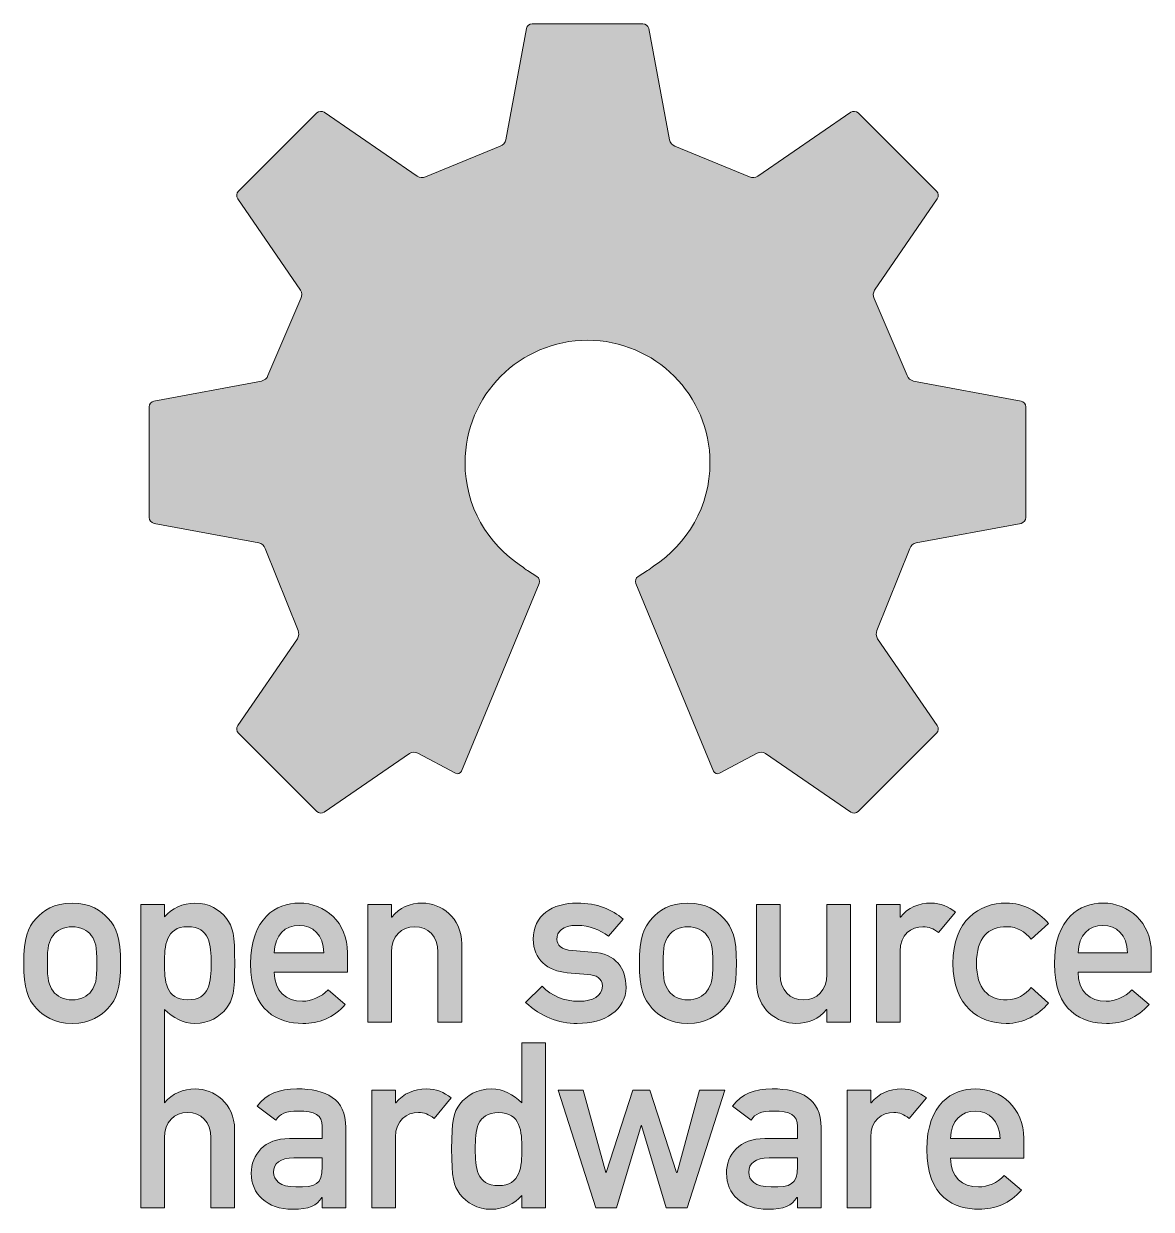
# Model space of a CAD drawing. Header units: inches. Extents: x 237 to 375, y 323 to 468.
import ezdxf

# ---------------------------------------------------------------- set-up
doc = ezdxf.new("R2010")
doc.units = ezdxf.units.IN
doc.header["$MEASUREMENT"] = 0
doc.layers.add('Layer 1', color=7, linetype='Continuous')

# ---------------------------------------------------------------- blocks, each defined once
blk = doc.blocks.new('block 2')
at = {"layer": 'Layer 1', "true_color": 0x0099b0}
h = blk.add_hatch(color=134, dxfattribs=at)
h.dxf.hatch_style = 2
edge = h.paths.add_edge_path()
edge.add_spline(control_points=[(358.87, 421.92), (358.87, 421.92), (345.72, 424.36), (345.72, 424.36), (345.4, 424.42), (345.05, 424.72), (344.94, 425.03), (344.94, 425.03), (340.91, 434.44), (340.91, 434.44), (340.76, 434.73), (340.79, 435.18), (340.97, 435.45), (340.97, 435.45), (348.63, 446.62), (348.63, 446.62), (348.82, 446.89), (348.78, 447.3), (348.55, 447.53), (348.55, 447.53), (338.98, 457.1), (338.98, 457.1), (338.75, 457.33), (338.34, 457.37), (338.07, 457.18), (338.07, 457.18), (326.71, 449.39), (326.71, 449.39), (326.44, 449.2), (325.98, 449.17), (325.69, 449.31), (325.69, 449.31), (316.57, 453.04), (316.57, 453.04), (316.26, 453.15), (315.96, 453.49), (315.9, 453.81), (315.9, 453.81), (313.37, 467.42), (313.37, 467.42), (313.3, 467.74), (312.99, 468), (312.66, 468), (312.66, 468), (299.13, 468), (299.13, 468), (298.8, 468), (298.49, 467.74), (298.43, 467.42), (298.43, 467.42), (295.9, 453.81), (295.9, 453.81), (295.84, 453.49), (295.54, 453.15), (295.22, 453.04), (295.22, 453.04), (286.1, 449.31), (286.1, 449.31), (285.81, 449.17), (285.35, 449.2), (285.09, 449.39), (285.09, 449.39), (273.72, 457.18), (273.72, 457.18), (273.45, 457.37), (273.04, 457.33), (272.81, 457.1), (272.81, 457.1), (263.24, 447.53), (263.24, 447.53), (263.01, 447.3), (262.97, 446.89), (263.16, 446.62), (263.16, 446.62), (270.82, 435.45), (270.82, 435.45), (271, 435.18), (271.04, 434.73), (270.88, 434.44), (270.88, 434.44), (266.85, 425.03), (266.85, 425.03), (266.75, 424.72), (266.4, 424.42), (266.07, 424.36), (266.07, 424.36), (252.92, 421.92), (252.92, 421.92), (252.6, 421.86), (252.34, 421.54), (252.34, 421.21), (252.34, 421.21), (252.34, 407.68), (252.34, 407.68), (252.34, 407.35), (252.6, 407.04), (252.93, 406.98), (252.93, 406.98), (265.75, 404.59), (265.75, 404.59), (266.07, 404.53), (266.41, 404.23), (266.51, 403.91), (266.51, 403.91), (270.52, 393.91), (270.52, 393.91), (270.66, 393.62), (270.63, 393.16), (270.44, 392.89), (270.44, 392.89), (263.16, 382.27), (263.16, 382.27), (262.97, 382), (263.01, 381.59), (263.24, 381.36), (263.24, 381.36), (272.81, 371.79), (272.81, 371.79), (273.04, 371.56), (273.45, 371.52), (273.72, 371.71), (273.72, 371.71), (284.15, 378.87), (284.15, 378.87), (284.42, 379.05), (284.87, 379.07), (285.15, 378.9), (285.15, 378.9), (289.75, 376.45), (289.75, 376.45), (290.04, 376.3), (290.38, 376.42), (290.51, 376.72), (290.51, 376.72), (299.99, 399.64), (299.99, 399.64), (300.12, 399.94), (299.99, 400.33), (299.71, 400.5), (299.71, 400.5), (298.56, 401.2), (298.56, 401.2), (298.35, 401.33), (298.06, 401.56), (297.84, 401.76), (293.68, 404.42), (290.93, 409.07), (290.93, 414.37), (290.93, 422.64), (297.63, 429.34), (305.9, 429.34), (314.16, 429.34), (320.86, 422.64), (320.86, 414.37), (320.86, 409.07), (318.11, 404.42), (313.96, 401.76), (313.73, 401.56), (313.44, 401.33), (313.23, 401.2), (313.23, 401.2), (312.08, 400.5), (312.08, 400.5), (311.8, 400.33), (311.68, 399.94), (311.8, 399.64), (311.8, 399.64), (321.28, 376.72), (321.28, 376.72), (321.41, 376.42), (321.75, 376.3), (322.04, 376.45), (322.04, 376.45), (326.64, 378.9), (326.64, 378.9), (326.92, 379.06), (327.37, 379.05), (327.64, 378.87), (327.64, 378.87), (338.07, 371.71), (338.07, 371.71), (338.34, 371.52), (338.75, 371.56), (338.98, 371.79), (338.98, 371.79), (348.55, 381.36), (348.55, 381.36), (348.78, 381.59), (348.82, 382), (348.63, 382.27), (348.63, 382.27), (341.35, 392.89), (341.35, 392.89), (341.16, 393.16), (341.13, 393.62), (341.27, 393.91), (341.27, 393.91), (345.28, 403.91), (345.28, 403.91), (345.38, 404.23), (345.71, 404.53), (346.04, 404.59), (346.04, 404.59), (358.87, 406.98), (358.87, 406.98), (359.19, 407.04), (359.45, 407.35), (359.45, 407.68), (359.45, 407.68), (359.45, 421.21), (359.45, 421.21), (359.45, 421.54), (359.19, 421.86), (358.87, 421.92)], knot_values=[0, 0, 0, 0, 1, 1, 1, 2, 2, 2, 3, 3, 3, 4, 4, 4, 5, 5, 5, 6, 6, 6, 7, 7, 7, 8, 8, 8, 9, 9, 9, 10, 10, 10, 11, 11, 11, 12, 12, 12, 13, 13, 13, 14, 14, 14, 15, 15, 15, 16, 16, 16, 17, 17, 17, 18, 18, 18, 19, 19, 19, 20, 20, 20, 21, 21, 21, 22, 22, 22, 23, 23, 23, 24, 24, 24, 25, 25, 25, 26, 26, 26, 27, 27, 27, 28, 28, 28, 29, 29, 29, 30, 30, 30, 31, 31, 31, 32, 32, 32, 33, 33, 33, 34, 34, 34, 35, 35, 35, 36, 36, 36, 37, 37, 37, 38, 38, 38, 39, 39, 39, 40, 40, 40, 41, 41, 41, 42, 42, 42, 43, 43, 43, 44, 44, 44, 45, 45, 45, 46, 46, 46, 47, 47, 47, 48, 48, 48, 49, 49, 49, 50, 50, 50, 51, 51, 51, 52, 52, 52, 53, 53, 53, 54, 54, 54, 55, 55, 55, 56, 56, 56, 57, 57, 57, 58, 58, 58, 59, 59, 59, 60, 60, 60, 61, 61, 61, 62, 62, 62, 63, 63, 63, 64, 64, 64, 65, 65, 65, 66, 66, 66, 67, 67, 67, 68, 68, 68, 69, 69, 69, 70, 70, 70, 71, 71, 71, 71], degree=3, periodic=0)
edge.add_line((358.87, 421.92), (358.87, 421.92))
h = blk.add_hatch(color=134, dxfattribs=at)
edge = h.paths.add_edge_path()
edge.add_spline(control_points=[(237, 353.26), (237, 350.15), (237.45, 348.95), (238.56, 347.74), (239.35, 346.86), (240.68, 345.9), (242.92, 345.9), (245.16, 345.9), (246.49, 346.86), (247.29, 347.74), (248.39, 348.95), (248.84, 350.15), (248.84, 353.26), (248.84, 356.35), (248.39, 357.54), (247.29, 358.76), (246.49, 359.64), (245.16, 360.6), (242.92, 360.6), (240.68, 360.6), (239.35, 359.64), (238.56, 358.76), (237.45, 357.54), (237, 356.35), (237, 353.26)], knot_values=[0, 0, 0, 0, 1, 1, 1, 2, 2, 2, 3, 3, 3, 4, 4, 4, 5, 5, 5, 6, 6, 6, 7, 7, 7, 8, 8, 8, 8], degree=3, periodic=0)
edge.add_line((237, 353.26), (237, 353.26))
edge = h.paths.add_edge_path()
edge.add_spline(control_points=[(245.95, 353.23), (245.95, 351.16), (245.78, 350.6), (245.25, 349.83), (244.82, 349.24), (243.91, 348.78), (242.92, 348.78), (241.93, 348.78), (241.02, 349.24), (240.6, 349.83), (240.06, 350.6), (239.89, 351.16), (239.89, 353.26), (239.89, 355.33), (240.06, 355.9), (240.6, 356.66), (241.02, 357.25), (241.93, 357.71), (242.92, 357.71), (243.91, 357.71), (244.82, 357.26), (245.25, 356.66), (245.78, 355.9), (245.95, 355.33), (245.95, 353.23)], knot_values=[0, 0, 0, 0, 1, 1, 1, 2, 2, 2, 3, 3, 3, 4, 4, 4, 5, 5, 5, 6, 6, 6, 7, 7, 7, 8, 8, 8, 8], degree=3, periodic=0)
edge.add_line((245.95, 353.23), (245.95, 353.23))
h = blk.add_hatch(color=134, dxfattribs=at)
h.dxf.hatch_style = 2
edge = h.paths.add_edge_path()
edge.add_spline(control_points=[(251.3, 323.38), (251.3, 323.38), (251.3, 360.43), (251.3, 360.43), (251.3, 360.43), (254.2, 360.43), (254.2, 360.43), (254.2, 360.43), (254.2, 358.93), (254.2, 358.93), (255.1, 359.92), (256.44, 360.6), (257.91, 360.6), (259.67, 360.6), (260.94, 359.8), (261.77, 358.73), (262.56, 357.71), (262.79, 356.77), (262.79, 353.23), (262.79, 349.72), (262.56, 348.78), (261.77, 347.77), (260.94, 346.69), (259.67, 345.9), (257.91, 345.9), (256.44, 345.9), (255.28, 346.57), (254.2, 347.59), (254.2, 347.59), (254.19, 336.21), (254.19, 336.21), (255.15, 337.34), (256.46, 337.91), (257.98, 337.91), (260.22, 337.91), (262.77, 336.18), (262.77, 332.93), (262.77, 332.93), (262.77, 323.38), (262.77, 323.38), (262.77, 323.38), (259.88, 323.38), (259.88, 323.38), (259.88, 323.38), (259.88, 331.93), (259.88, 331.93), (259.88, 333.89), (258.66, 335.02), (257.05, 335.02), (255.41, 335.02), (254.19, 333.89), (254.19, 331.93), (254.19, 331.93), (254.19, 323.38), (254.19, 323.38), (254.19, 323.38), (251.3, 323.38), (251.3, 323.38)], knot_values=[0, 0, 0, 0, 1, 1, 1, 2, 2, 2, 3, 3, 3, 4, 4, 4, 5, 5, 5, 6, 6, 6, 7, 7, 7, 8, 8, 8, 9, 9, 9, 10, 10, 10, 11, 11, 11, 12, 12, 12, 13, 13, 13, 14, 14, 14, 15, 15, 15, 16, 16, 16, 17, 17, 17, 18, 18, 18, 19, 19, 19, 19], degree=3, periodic=1)
edge = h.paths.add_edge_path()
edge.add_spline(control_points=[(257.03, 348.78), (259.75, 348.78), (259.9, 351.02), (259.9, 353.23), (259.9, 355.47), (259.75, 357.71), (257.03, 357.71), (254.34, 357.71), (254.2, 355.33), (254.2, 353.23), (254.2, 351.16), (254.34, 348.78), (257.03, 348.78)], knot_values=[0, 0, 0, 0, 1, 1, 1, 2, 2, 2, 3, 3, 3, 4, 4, 4, 4], degree=3, periodic=0)
edge.add_line((257.03, 348.78), (257.03, 348.78))
h = blk.add_hatch(color=134, dxfattribs=at)
edge = h.paths.add_edge_path()
edge.add_spline(control_points=[(276.57, 352.16), (276.57, 352.16), (276.57, 354.54), (276.57, 354.54), (276.57, 358.25), (273.83, 360.6), (270.66, 360.6), (267.88, 360.6), (264.73, 358.79), (264.73, 353.2), (264.73, 347.31), (268.16, 345.9), (271.1, 345.9), (273.04, 345.9), (274.88, 346.57), (276.29, 348.22), (276.29, 348.22), (274.19, 350), (274.19, 350), (273.34, 349.12), (272.16, 348.61), (271.05, 348.61), (269.07, 348.61), (267.62, 349.8), (267.62, 352.16), (267.62, 352.16), (276.57, 352.16), (276.57, 352.16)], knot_values=[0, 0, 0, 0, 1, 1, 1, 2, 2, 2, 3, 3, 3, 4, 4, 4, 5, 5, 5, 6, 6, 6, 7, 7, 7, 8, 8, 8, 9, 9, 9, 9], degree=3, periodic=1)
edge = h.paths.add_edge_path()
edge.add_spline(control_points=[(267.62, 354.54), (267.68, 356.72), (268.95, 357.88), (270.66, 357.88), (272.35, 357.88), (273.6, 356.72), (273.69, 354.54), (273.69, 354.54), (267.62, 354.54), (267.62, 354.54)], knot_values=[0, 0, 0, 0, 1, 1, 1, 2, 2, 2, 3, 3, 3, 3], degree=3, periodic=1)
h = blk.add_hatch(color=134, dxfattribs=at)
edge = h.paths.add_edge_path()
edge.add_spline(control_points=[(279.04, 346.07), (279.04, 346.07), (281.93, 346.07), (281.93, 346.07), (281.93, 346.07), (281.93, 354.62), (281.93, 354.62), (281.93, 356.57), (283.15, 357.71), (284.79, 357.71), (286.41, 357.71), (287.62, 356.57), (287.62, 354.62), (287.62, 354.62), (287.62, 346.07), (287.62, 346.07), (287.62, 346.07), (290.52, 346.07), (290.52, 346.07), (290.52, 346.07), (290.52, 355.61), (290.52, 355.61), (290.52, 358.87), (287.96, 360.6), (285.73, 360.6), (284.2, 360.6), (282.9, 360.03), (281.99, 358.9), (281.99, 358.9), (281.93, 358.9), (281.93, 358.9), (281.93, 358.9), (281.93, 360.43), (281.93, 360.43), (281.93, 360.43), (279.04, 360.43), (279.04, 360.43), (279.04, 360.43), (279.04, 346.07), (279.04, 346.07)], knot_values=[0, 0, 0, 0, 1, 1, 1, 2, 2, 2, 3, 3, 3, 4, 4, 4, 5, 5, 5, 6, 6, 6, 7, 7, 7, 8, 8, 8, 9, 9, 9, 10, 10, 10, 11, 11, 11, 12, 12, 12, 13, 13, 13, 13], degree=3, periodic=1)
h = blk.add_hatch(color=134, dxfattribs=at)
edge = h.paths.add_edge_path()
edge.add_spline(control_points=[(298.33, 348.47), (300.17, 346.74), (302.32, 345.9), (304.65, 345.9), (307.99, 345.9), (310.6, 347.51), (310.6, 350.31), (310.6, 352.61), (309.41, 354.42), (306.43, 354.62), (306.43, 354.62), (304.06, 354.79), (304.06, 354.79), (302.61, 354.9), (302.16, 355.53), (302.16, 356.15), (302.16, 357.14), (302.78, 357.88), (304.62, 357.88), (306.18, 357.88), (307.34, 357.34), (308.47, 356.55), (308.47, 356.55), (310.26, 358.64), (310.26, 358.64), (308.84, 359.83), (307.14, 360.6), (304.62, 360.6), (301.59, 360.6), (299.27, 359.1), (299.27, 356.18), (299.27, 353.71), (301.02, 352.3), (303.4, 352.1), (303.4, 352.1), (305.95, 351.87), (305.95, 351.87), (306.94, 351.79), (307.71, 351.47), (307.71, 350.45), (307.71, 349.24), (306.52, 348.61), (304.88, 348.61), (302.94, 348.61), (301.59, 349.24), (300.34, 350.45), (300.34, 350.45), (298.33, 348.47), (298.33, 348.47)], knot_values=[0, 0, 0, 0, 1, 1, 1, 2, 2, 2, 3, 3, 3, 4, 4, 4, 5, 5, 5, 6, 6, 6, 7, 7, 7, 8, 8, 8, 9, 9, 9, 10, 10, 10, 11, 11, 11, 12, 12, 12, 13, 13, 13, 14, 14, 14, 15, 15, 15, 16, 16, 16, 16], degree=3, periodic=1)
h = blk.add_hatch(color=134, dxfattribs=at)
edge = h.paths.add_edge_path()
edge.add_spline(control_points=[(312.24, 353.26), (312.24, 350.15), (312.7, 348.95), (313.8, 347.74), (314.59, 346.86), (315.93, 345.9), (318.16, 345.9), (320.4, 345.9), (321.73, 346.86), (322.53, 347.74), (323.63, 348.95), (324.09, 350.15), (324.09, 353.26), (324.09, 356.35), (323.63, 357.54), (322.53, 358.76), (321.73, 359.64), (320.4, 360.6), (318.16, 360.6), (315.93, 360.6), (314.59, 359.64), (313.8, 358.76), (312.7, 357.54), (312.24, 356.35), (312.24, 353.26)], knot_values=[0, 0, 0, 0, 1, 1, 1, 2, 2, 2, 3, 3, 3, 4, 4, 4, 5, 5, 5, 6, 6, 6, 7, 7, 7, 8, 8, 8, 8], degree=3, periodic=0)
edge.add_line((312.24, 353.26), (312.24, 353.26))
edge = h.paths.add_edge_path()
edge.add_spline(control_points=[(321.2, 353.23), (321.2, 351.16), (321.02, 350.6), (320.48, 349.83), (320.06, 349.24), (319.16, 348.78), (318.16, 348.78), (317.17, 348.78), (316.27, 349.24), (315.84, 349.83), (315.3, 350.6), (315.13, 351.16), (315.13, 353.26), (315.13, 355.33), (315.3, 355.9), (315.84, 356.66), (316.27, 357.25), (317.17, 357.71), (318.16, 357.71), (319.16, 357.71), (320.06, 357.26), (320.48, 356.66), (321.02, 355.9), (321.2, 355.33), (321.2, 353.23)], knot_values=[0, 0, 0, 0, 1, 1, 1, 2, 2, 2, 3, 3, 3, 4, 4, 4, 5, 5, 5, 6, 6, 6, 7, 7, 7, 8, 8, 8, 8], degree=3, periodic=0)
edge.add_line((321.2, 353.23), (321.2, 353.23))
h = blk.add_hatch(color=134, dxfattribs=at)
edge = h.paths.add_edge_path()
edge.add_spline(control_points=[(341.2, 346.07), (341.2, 346.07), (344.09, 346.07), (344.09, 346.07), (344.09, 346.07), (344.09, 354.71), (344.09, 354.71), (344.09, 356.8), (345.47, 357.71), (346.89, 357.71), (347.62, 357.71), (348.11, 357.51), (348.79, 357), (348.79, 357), (350.88, 359.5), (350.88, 359.5), (350, 360.18), (349.04, 360.6), (347.88, 360.6), (346.35, 360.6), (345.05, 360.03), (344.14, 358.9), (344.14, 358.9), (344.09, 358.9), (344.09, 358.9), (344.09, 358.9), (344.09, 360.43), (344.09, 360.43), (344.09, 360.43), (341.2, 360.43), (341.2, 360.43), (341.2, 360.43), (341.2, 346.07), (341.2, 346.07)], knot_values=[0, 0, 0, 0, 1, 1, 1, 2, 2, 2, 3, 3, 3, 4, 4, 4, 5, 5, 5, 6, 6, 6, 7, 7, 7, 8, 8, 8, 9, 9, 9, 10, 10, 10, 11, 11, 11, 11], degree=3, periodic=1)
h = blk.add_hatch(color=134, dxfattribs=at)
edge = h.paths.add_edge_path()
edge.add_spline(control_points=[(360.09, 350.29), (359.38, 349.41), (358.36, 348.78), (357.17, 348.78), (354.82, 348.78), (353.43, 350.12), (353.43, 353.24), (353.43, 356.38), (354.82, 357.71), (357.17, 357.71), (358.36, 357.71), (359.38, 357.09), (360.09, 356.21), (360.09, 356.21), (362.21, 358.11), (362.21, 358.11), (360.96, 359.55), (359.24, 360.6), (357.05, 360.6), (353.74, 360.6), (350.54, 358.5), (350.54, 353.24), (350.54, 347.99), (353.74, 345.9), (357.05, 345.9), (359.24, 345.9), (360.97, 346.94), (362.21, 348.39), (362.21, 348.39), (360.09, 350.29), (360.09, 350.29)], knot_values=[0, 0, 0, 0, 1, 1, 1, 2, 2, 2, 3, 3, 3, 4, 4, 4, 5, 5, 5, 6, 6, 6, 7, 7, 7, 8, 8, 8, 9, 9, 9, 10, 10, 10, 10], degree=3, periodic=1)
h = blk.add_hatch(color=134, dxfattribs=at)
edge = h.paths.add_edge_path()
edge.add_spline(control_points=[(374.79, 352.16), (374.79, 352.16), (374.79, 354.54), (374.79, 354.54), (374.79, 358.25), (372.04, 360.6), (368.87, 360.6), (366.09, 360.6), (362.95, 358.79), (362.95, 353.2), (362.95, 347.31), (366.38, 345.9), (369.32, 345.9), (371.25, 345.9), (373.09, 346.57), (374.51, 348.22), (374.51, 348.22), (372.41, 350), (372.41, 350), (371.56, 349.12), (370.37, 348.61), (369.27, 348.61), (367.28, 348.61), (365.84, 349.8), (365.84, 352.16), (365.84, 352.16), (374.79, 352.16), (374.79, 352.16)], knot_values=[0, 0, 0, 0, 1, 1, 1, 2, 2, 2, 3, 3, 3, 4, 4, 4, 5, 5, 5, 6, 6, 6, 7, 7, 7, 8, 8, 8, 9, 9, 9, 9], degree=3, periodic=1)
edge = h.paths.add_edge_path()
edge.add_spline(control_points=[(365.84, 354.54), (365.89, 356.72), (367.17, 357.88), (368.87, 357.88), (370.57, 357.88), (371.81, 356.72), (371.9, 354.54), (371.9, 354.54), (365.84, 354.54), (365.84, 354.54)], knot_values=[0, 0, 0, 0, 1, 1, 1, 2, 2, 2, 3, 3, 3, 3], degree=3, periodic=1)
h = blk.add_hatch(color=134, dxfattribs=at)
edge = h.paths.add_edge_path()
edge.add_spline(control_points=[(326.55, 350.88), (326.55, 347.62), (329.1, 345.9), (331.37, 345.9), (332.87, 345.9), (334.17, 346.46), (335.08, 347.59), (335.08, 347.59), (335.14, 347.59), (335.14, 347.59), (335.14, 347.59), (335.14, 346.06), (335.14, 346.06), (335.14, 346.06), (338.02, 346.06), (338.02, 346.06), (338.02, 346.06), (338.02, 360.43), (338.02, 360.43), (338.02, 360.43), (335.14, 360.43), (335.14, 360.43), (335.14, 360.43), (335.14, 351.87), (335.14, 351.87), (335.14, 349.92), (333.92, 348.79), (332.3, 348.79), (330.66, 348.79), (329.44, 349.92), (329.44, 351.87), (329.44, 351.87), (329.44, 360.43), (329.44, 360.43), (329.44, 360.43), (326.55, 360.43), (326.55, 360.43), (326.55, 360.43), (326.55, 350.88), (326.55, 350.88)], knot_values=[0, 0, 0, 0, 1, 1, 1, 2, 2, 2, 3, 3, 3, 4, 4, 4, 5, 5, 5, 6, 6, 6, 7, 7, 7, 8, 8, 8, 9, 9, 9, 10, 10, 10, 11, 11, 11, 12, 12, 12, 13, 13, 13, 13], degree=3, periodic=1)
h = blk.add_hatch(color=134, dxfattribs=at)
edge = h.paths.add_edge_path()
edge.add_spline(control_points=[(297.88, 323.38), (297.88, 323.38), (300.77, 323.38), (300.77, 323.38), (300.77, 323.38), (300.77, 343.55), (300.77, 343.55), (300.77, 343.55), (297.88, 343.55), (297.88, 343.55), (297.88, 343.55), (297.88, 336.21), (297.88, 336.21), (296.8, 337.23), (295.64, 337.91), (294.16, 337.91), (292.41, 337.91), (291.13, 337.12), (290.31, 336.04), (289.52, 335.02), (289.29, 334.09), (289.29, 330.57), (289.29, 327.03), (289.52, 326.09), (290.31, 325.07), (291.13, 324), (292.41, 323.2), (294.16, 323.2), (295.64, 323.2), (296.97, 323.89), (297.88, 324.88), (297.88, 324.88), (297.88, 323.38), (297.88, 323.38)], knot_values=[0, 0, 0, 0, 1, 1, 1, 2, 2, 2, 3, 3, 3, 4, 4, 4, 5, 5, 5, 6, 6, 6, 7, 7, 7, 8, 8, 8, 9, 9, 9, 10, 10, 10, 11, 11, 11, 11], degree=3, periodic=1)
edge = h.paths.add_edge_path()
edge.add_spline(control_points=[(295.04, 335.02), (297.73, 335.02), (297.88, 332.64), (297.88, 330.57), (297.88, 328.47), (297.73, 326.09), (295.04, 326.09), (292.32, 326.09), (292.18, 328.33), (292.18, 330.57), (292.18, 332.78), (292.32, 335.02), (295.04, 335.02)], knot_values=[0, 0, 0, 0, 1, 1, 1, 2, 2, 2, 3, 3, 3, 4, 4, 4, 4], degree=3, periodic=0)
edge.add_line((295.04, 335.02), (295.04, 335.02))
h = blk.add_hatch(color=134, dxfattribs=at)
edge = h.paths.add_edge_path()
edge.add_spline(control_points=[(273.48, 323.38), (273.48, 323.38), (276.37, 323.38), (276.37, 323.38), (276.37, 323.38), (276.37, 333.18), (276.37, 333.18), (276.37, 336.72), (273.93, 337.91), (270.39, 337.91), (268.23, 337.91), (266.65, 337.34), (265.54, 335.81), (265.54, 335.81), (267.81, 334.09), (267.81, 334.09), (268.32, 334.91), (269.03, 335.19), (270.53, 335.19), (272.6, 335.19), (273.48, 334.71), (273.48, 333.35), (273.48, 333.35), (273.48, 331.85), (273.48, 331.85), (273.48, 331.85), (269.48, 331.85), (269.48, 331.85), (266.4, 331.85), (264.81, 329.89), (264.81, 327.6), (264.81, 325.1), (266.68, 323.2), (269.88, 323.2), (271.84, 323.2), (272.83, 323.66), (273.42, 324.65), (273.42, 324.65), (273.48, 324.65), (273.48, 324.65), (273.48, 324.65), (273.48, 323.38), (273.48, 323.38)], knot_values=[0, 0, 0, 0, 1, 1, 1, 2, 2, 2, 3, 3, 3, 4, 4, 4, 5, 5, 5, 6, 6, 6, 7, 7, 7, 8, 8, 8, 9, 9, 9, 10, 10, 10, 11, 11, 11, 12, 12, 12, 13, 13, 13, 14, 14, 14, 14], degree=3, periodic=1)
edge = h.paths.add_edge_path()
edge.add_spline(control_points=[(273.48, 328.42), (273.48, 326.18), (272.66, 325.93), (270.25, 325.93), (268.29, 325.93), (267.53, 326.78), (267.53, 327.74), (267.53, 328.79), (268.32, 329.47), (270.02, 329.47), (270.02, 329.47), (273.48, 329.47), (273.48, 329.47), (273.48, 329.47), (273.48, 328.42), (273.48, 328.42)], knot_values=[0, 0, 0, 0, 1, 1, 1, 2, 2, 2, 3, 3, 3, 4, 4, 4, 5, 5, 5, 5], degree=3, periodic=1)
h = blk.add_hatch(color=134, dxfattribs=at)
edge = h.paths.add_edge_path()
edge.add_spline(control_points=[(279.54, 323.38), (279.54, 323.38), (282.43, 323.38), (282.43, 323.38), (282.43, 323.38), (282.43, 332.02), (282.43, 332.02), (282.43, 334.11), (283.82, 335.02), (285.24, 335.02), (285.97, 335.02), (286.46, 334.82), (287.14, 334.31), (287.14, 334.31), (289.23, 336.8), (289.23, 336.8), (288.35, 337.49), (287.39, 337.91), (286.23, 337.91), (284.7, 337.91), (283.4, 337.34), (282.49, 336.21), (282.49, 336.21), (282.43, 336.21), (282.43, 336.21), (282.43, 336.21), (282.43, 337.74), (282.43, 337.74), (282.43, 337.74), (279.54, 337.74), (279.54, 337.74), (279.54, 337.74), (279.54, 323.38), (279.54, 323.38)], knot_values=[0, 0, 0, 0, 1, 1, 1, 2, 2, 2, 3, 3, 3, 4, 4, 4, 5, 5, 5, 6, 6, 6, 7, 7, 7, 8, 8, 8, 9, 9, 9, 10, 10, 10, 11, 11, 11, 11], degree=3, periodic=1)
blk.add_hatch(color=134, dxfattribs=at).paths.add_polyline_path([(315.52, 323.38), (318.07, 323.38), (322.66, 337.74), (319.59, 337.74), (316.85, 327.68), (316.79, 327.68), (313.53, 337.74), (311.43, 337.74), (308.18, 327.68), (308.12, 327.68), (305.37, 337.74), (302.31, 337.74), (306.9, 323.38), (309.45, 323.38), (312.45, 333.43), (312.51, 333.43)])
h = blk.add_hatch(color=134, dxfattribs=at)
edge = h.paths.add_edge_path()
edge.add_spline(control_points=[(331.55, 323.38), (331.55, 323.38), (334.44, 323.38), (334.44, 323.38), (334.44, 323.38), (334.44, 333.18), (334.44, 333.18), (334.44, 336.72), (332, 337.91), (328.46, 337.91), (326.31, 337.91), (324.72, 337.34), (323.61, 335.81), (323.61, 335.81), (325.88, 334.09), (325.88, 334.09), (326.39, 334.91), (327.1, 335.19), (328.6, 335.19), (330.67, 335.19), (331.55, 334.71), (331.55, 333.35), (331.55, 333.35), (331.55, 331.85), (331.55, 331.85), (331.55, 331.85), (327.55, 331.85), (327.55, 331.85), (324.46, 331.85), (322.88, 329.89), (322.88, 327.6), (322.88, 325.1), (324.75, 323.2), (327.95, 323.2), (329.9, 323.2), (330.9, 323.66), (331.49, 324.65), (331.49, 324.65), (331.55, 324.65), (331.55, 324.65), (331.55, 324.65), (331.55, 323.38), (331.55, 323.38)], knot_values=[0, 0, 0, 0, 1, 1, 1, 2, 2, 2, 3, 3, 3, 4, 4, 4, 5, 5, 5, 6, 6, 6, 7, 7, 7, 8, 8, 8, 9, 9, 9, 10, 10, 10, 11, 11, 11, 12, 12, 12, 13, 13, 13, 14, 14, 14, 14], degree=3, periodic=1)
edge = h.paths.add_edge_path()
edge.add_spline(control_points=[(331.55, 328.42), (331.55, 326.18), (330.73, 325.93), (328.32, 325.93), (326.36, 325.93), (325.6, 326.78), (325.6, 327.74), (325.6, 328.79), (326.39, 329.47), (328.09, 329.47), (328.09, 329.47), (331.55, 329.47), (331.55, 329.47), (331.55, 329.47), (331.55, 328.42), (331.55, 328.42)], knot_values=[0, 0, 0, 0, 1, 1, 1, 2, 2, 2, 3, 3, 3, 4, 4, 4, 5, 5, 5, 5], degree=3, periodic=1)
h = blk.add_hatch(color=134, dxfattribs=at)
edge = h.paths.add_edge_path()
edge.add_spline(control_points=[(337.61, 323.38), (337.61, 323.38), (340.5, 323.38), (340.5, 323.38), (340.5, 323.38), (340.5, 332.02), (340.5, 332.02), (340.5, 334.11), (341.89, 335.02), (343.31, 335.02), (344.05, 335.02), (344.53, 334.82), (345.21, 334.31), (345.21, 334.31), (347.3, 336.8), (347.3, 336.8), (346.43, 337.49), (345.46, 337.91), (344.3, 337.91), (342.77, 337.91), (341.47, 337.34), (340.56, 336.21), (340.56, 336.21), (340.5, 336.21), (340.5, 336.21), (340.5, 336.21), (340.5, 337.74), (340.5, 337.74), (340.5, 337.74), (337.61, 337.74), (337.61, 337.74), (337.61, 337.74), (337.61, 323.38), (337.61, 323.38)], knot_values=[0, 0, 0, 0, 1, 1, 1, 2, 2, 2, 3, 3, 3, 4, 4, 4, 5, 5, 5, 6, 6, 6, 7, 7, 7, 8, 8, 8, 9, 9, 9, 10, 10, 10, 11, 11, 11, 11], degree=3, periodic=1)
h = blk.add_hatch(color=134, dxfattribs=at)
edge = h.paths.add_edge_path()
edge.add_spline(control_points=[(359.2, 329.46), (359.2, 329.46), (359.2, 331.85), (359.2, 331.85), (359.2, 335.56), (356.45, 337.91), (353.28, 337.91), (350.5, 337.91), (347.36, 336.1), (347.36, 330.52), (347.36, 324.62), (350.79, 323.21), (353.73, 323.21), (355.66, 323.21), (357.5, 323.89), (358.91, 325.53), (358.91, 325.53), (356.82, 327.31), (356.82, 327.31), (355.97, 326.43), (354.78, 325.93), (353.68, 325.93), (351.69, 325.93), (350.25, 327.12), (350.25, 329.46), (350.25, 329.46), (359.2, 329.46), (359.2, 329.46)], knot_values=[0, 0, 0, 0, 1, 1, 1, 2, 2, 2, 3, 3, 3, 4, 4, 4, 5, 5, 5, 6, 6, 6, 7, 7, 7, 8, 8, 8, 9, 9, 9, 9], degree=3, periodic=1)
edge = h.paths.add_edge_path()
edge.add_spline(control_points=[(350.25, 331.85), (350.3, 334.03), (351.58, 335.19), (353.28, 335.19), (354.98, 335.19), (356.23, 334.03), (356.31, 331.85), (356.31, 331.85), (350.25, 331.85), (350.25, 331.85)], knot_values=[0, 0, 0, 0, 1, 1, 1, 2, 2, 2, 3, 3, 3, 3], degree=3, periodic=1)
at = {"layer": 'Layer 1', "lineweight": 0}
blk.add_lwpolyline([(315.52, 323.38), (318.07, 323.38), (322.66, 337.74), (319.59, 337.74), (316.85, 327.68), (316.79, 327.68), (313.53, 337.74), (311.43, 337.74), (308.18, 327.68), (308.12, 327.68), (305.37, 337.74), (302.31, 337.74), (306.9, 323.38), (309.45, 323.38), (312.45, 333.43), (312.51, 333.43), (315.52, 323.38)], dxfattribs=at)
for points, knots in [([(358.87, 421.92), (358.87, 421.92), (345.72, 424.36), (345.72, 424.36), (345.4, 424.42), (345.05, 424.72), (344.94, 425.03), (344.94, 425.03), (340.91, 434.44), (340.91, 434.44), (340.76, 434.73), (340.79, 435.18), (340.97, 435.45), (340.97, 435.45), (348.63, 446.62), (348.63, 446.62), (348.82, 446.89), (348.78, 447.3), (348.55, 447.53), (348.55, 447.53), (338.98, 457.1), (338.98, 457.1), (338.75, 457.33), (338.34, 457.37), (338.07, 457.18), (338.07, 457.18), (326.71, 449.39), (326.71, 449.39), (326.44, 449.2), (325.98, 449.17), (325.69, 449.31), (325.69, 449.31), (316.57, 453.04), (316.57, 453.04), (316.26, 453.15), (315.96, 453.49), (315.9, 453.81), (315.9, 453.81), (313.37, 467.42), (313.37, 467.42), (313.3, 467.74), (312.99, 468), (312.66, 468), (312.66, 468), (299.13, 468), (299.13, 468), (298.8, 468), (298.49, 467.74), (298.43, 467.42), (298.43, 467.42), (295.9, 453.81), (295.9, 453.81), (295.84, 453.49), (295.54, 453.15), (295.22, 453.04), (295.22, 453.04), (286.1, 449.31), (286.1, 449.31), (285.81, 449.17), (285.35, 449.2), (285.09, 449.39), (285.09, 449.39), (273.72, 457.18), (273.72, 457.18), (273.45, 457.37), (273.04, 457.33), (272.81, 457.1), (272.81, 457.1), (263.24, 447.53), (263.24, 447.53), (263.01, 447.3), (262.97, 446.89), (263.16, 446.62), (263.16, 446.62), (270.82, 435.45), (270.82, 435.45), (271, 435.18), (271.04, 434.73), (270.88, 434.44), (270.88, 434.44), (266.85, 425.03), (266.85, 425.03), (266.75, 424.72), (266.4, 424.42), (266.07, 424.36), (266.07, 424.36), (252.92, 421.92), (252.92, 421.92), (252.6, 421.86), (252.34, 421.54), (252.34, 421.21), (252.34, 421.21), (252.34, 407.68), (252.34, 407.68), (252.34, 407.35), (252.6, 407.04), (252.93, 406.98), (252.93, 406.98), (265.75, 404.59), (265.75, 404.59), (266.07, 404.53), (266.41, 404.23), (266.51, 403.91), (266.51, 403.91), (270.52, 393.91), (270.52, 393.91), (270.66, 393.62), (270.63, 393.16), (270.44, 392.89), (270.44, 392.89), (263.16, 382.27), (263.16, 382.27), (262.97, 382), (263.01, 381.59), (263.24, 381.36), (263.24, 381.36), (272.81, 371.79), (272.81, 371.79), (273.04, 371.56), (273.45, 371.52), (273.72, 371.71), (273.72, 371.71), (284.15, 378.87), (284.15, 378.87), (284.42, 379.05), (284.87, 379.07), (285.15, 378.9), (285.15, 378.9), (289.75, 376.45), (289.75, 376.45), (290.04, 376.3), (290.38, 376.42), (290.51, 376.72), (290.51, 376.72), (299.99, 399.64), (299.99, 399.64), (300.12, 399.94), (299.99, 400.33), (299.71, 400.5), (299.71, 400.5), (298.56, 401.2), (298.56, 401.2), (298.35, 401.33), (298.06, 401.56), (297.84, 401.76), (293.68, 404.42), (290.93, 409.07), (290.93, 414.37), (290.93, 422.64), (297.63, 429.34), (305.9, 429.34), (314.16, 429.34), (320.86, 422.64), (320.86, 414.37), (320.86, 409.07), (318.11, 404.42), (313.96, 401.76), (313.73, 401.56), (313.44, 401.33), (313.23, 401.2), (313.23, 401.2), (312.08, 400.5), (312.08, 400.5), (311.8, 400.33), (311.68, 399.94), (311.8, 399.64), (311.8, 399.64), (321.28, 376.72), (321.28, 376.72), (321.41, 376.42), (321.75, 376.3), (322.04, 376.45), (322.04, 376.45), (326.64, 378.9), (326.64, 378.9), (326.92, 379.06), (327.37, 379.05), (327.64, 378.87), (327.64, 378.87), (338.07, 371.71), (338.07, 371.71), (338.34, 371.52), (338.75, 371.56), (338.98, 371.79), (338.98, 371.79), (348.55, 381.36), (348.55, 381.36), (348.78, 381.59), (348.82, 382), (348.63, 382.27), (348.63, 382.27), (341.35, 392.89), (341.35, 392.89), (341.16, 393.16), (341.13, 393.62), (341.27, 393.91), (341.27, 393.91), (345.28, 403.91), (345.28, 403.91), (345.38, 404.23), (345.71, 404.53), (346.04, 404.59), (346.04, 404.59), (358.87, 406.98), (358.87, 406.98), (359.19, 407.04), (359.45, 407.35), (359.45, 407.68), (359.45, 407.68), (359.45, 421.21), (359.45, 421.21), (359.45, 421.54), (359.19, 421.86), (358.87, 421.92)], [0, 0, 0, 0, 1, 1, 1, 2, 2, 2, 3, 3, 3, 4, 4, 4, 5, 5, 5, 6, 6, 6, 7, 7, 7, 8, 8, 8, 9, 9, 9, 10, 10, 10, 11, 11, 11, 12, 12, 12, 13, 13, 13, 14, 14, 14, 15, 15, 15, 16, 16, 16, 17, 17, 17, 18, 18, 18, 19, 19, 19, 20, 20, 20, 21, 21, 21, 22, 22, 22, 23, 23, 23, 24, 24, 24, 25, 25, 25, 26, 26, 26, 27, 27, 27, 28, 28, 28, 29, 29, 29, 30, 30, 30, 31, 31, 31, 32, 32, 32, 33, 33, 33, 34, 34, 34, 35, 35, 35, 36, 36, 36, 37, 37, 37, 38, 38, 38, 39, 39, 39, 40, 40, 40, 41, 41, 41, 42, 42, 42, 43, 43, 43, 44, 44, 44, 45, 45, 45, 46, 46, 46, 47, 47, 47, 48, 48, 48, 49, 49, 49, 50, 50, 50, 51, 51, 51, 52, 52, 52, 53, 53, 53, 54, 54, 54, 55, 55, 55, 56, 56, 56, 57, 57, 57, 58, 58, 58, 59, 59, 59, 60, 60, 60, 61, 61, 61, 62, 62, 62, 63, 63, 63, 64, 64, 64, 65, 65, 65, 66, 66, 66, 67, 67, 67, 68, 68, 68, 69, 69, 69, 70, 70, 70, 71, 71, 71, 71]), ([(237, 353.26), (237, 350.15), (237.45, 348.95), (238.56, 347.74), (239.35, 346.86), (240.68, 345.9), (242.92, 345.9), (245.16, 345.9), (246.49, 346.86), (247.29, 347.74), (248.39, 348.95), (248.84, 350.15), (248.84, 353.26), (248.84, 356.35), (248.39, 357.54), (247.29, 358.76), (246.49, 359.64), (245.16, 360.6), (242.92, 360.6), (240.68, 360.6), (239.35, 359.64), (238.56, 358.76), (237.45, 357.54), (237, 356.35), (237, 353.26)], [0, 0, 0, 0, 1, 1, 1, 2, 2, 2, 3, 3, 3, 4, 4, 4, 5, 5, 5, 6, 6, 6, 7, 7, 7, 8, 8, 8, 8]), ([(251.3, 323.38), (251.3, 323.38), (251.3, 360.43), (251.3, 360.43), (251.3, 360.43), (254.2, 360.43), (254.2, 360.43), (254.2, 360.43), (254.2, 358.93), (254.2, 358.93), (255.1, 359.92), (256.44, 360.6), (257.91, 360.6), (259.67, 360.6), (260.94, 359.8), (261.77, 358.73), (262.56, 357.71), (262.79, 356.77), (262.79, 353.23), (262.79, 349.72), (262.56, 348.78), (261.77, 347.77), (260.94, 346.69), (259.67, 345.9), (257.91, 345.9), (256.44, 345.9), (255.28, 346.57), (254.2, 347.59), (254.2, 347.59), (254.19, 336.21), (254.19, 336.21), (255.15, 337.34), (256.46, 337.91), (257.98, 337.91), (260.22, 337.91), (262.77, 336.18), (262.77, 332.93), (262.77, 332.93), (262.77, 323.38), (262.77, 323.38), (262.77, 323.38), (259.88, 323.38), (259.88, 323.38), (259.88, 323.38), (259.88, 331.93), (259.88, 331.93), (259.88, 333.89), (258.66, 335.02), (257.05, 335.02), (255.41, 335.02), (254.19, 333.89), (254.19, 331.93), (254.19, 331.93), (254.19, 323.38), (254.19, 323.38), (254.19, 323.38), (251.3, 323.38), (251.3, 323.38)], [0, 0, 0, 0, 1, 1, 1, 2, 2, 2, 3, 3, 3, 4, 4, 4, 5, 5, 5, 6, 6, 6, 7, 7, 7, 8, 8, 8, 9, 9, 9, 10, 10, 10, 11, 11, 11, 12, 12, 12, 13, 13, 13, 14, 14, 14, 15, 15, 15, 16, 16, 16, 17, 17, 17, 18, 18, 18, 19, 19, 19, 19]), ([(276.57, 352.16), (276.57, 352.16), (276.57, 354.54), (276.57, 354.54), (276.57, 358.25), (273.83, 360.6), (270.66, 360.6), (267.88, 360.6), (264.73, 358.79), (264.73, 353.2), (264.73, 347.31), (268.16, 345.9), (271.1, 345.9), (273.04, 345.9), (274.88, 346.57), (276.29, 348.22), (276.29, 348.22), (274.19, 350), (274.19, 350), (273.34, 349.12), (272.16, 348.61), (271.05, 348.61), (269.07, 348.61), (267.62, 349.8), (267.62, 352.16), (267.62, 352.16), (276.57, 352.16), (276.57, 352.16)], [0, 0, 0, 0, 1, 1, 1, 2, 2, 2, 3, 3, 3, 4, 4, 4, 5, 5, 5, 6, 6, 6, 7, 7, 7, 8, 8, 8, 9, 9, 9, 9]), ([(279.04, 346.07), (279.04, 346.07), (281.93, 346.07), (281.93, 346.07), (281.93, 346.07), (281.93, 354.62), (281.93, 354.62), (281.93, 356.57), (283.15, 357.71), (284.79, 357.71), (286.41, 357.71), (287.62, 356.57), (287.62, 354.62), (287.62, 354.62), (287.62, 346.07), (287.62, 346.07), (287.62, 346.07), (290.52, 346.07), (290.52, 346.07), (290.52, 346.07), (290.52, 355.61), (290.52, 355.61), (290.52, 358.87), (287.96, 360.6), (285.73, 360.6), (284.2, 360.6), (282.9, 360.03), (281.99, 358.9), (281.99, 358.9), (281.93, 358.9), (281.93, 358.9), (281.93, 358.9), (281.93, 360.43), (281.93, 360.43), (281.93, 360.43), (279.04, 360.43), (279.04, 360.43), (279.04, 360.43), (279.04, 346.07), (279.04, 346.07)], [0, 0, 0, 0, 1, 1, 1, 2, 2, 2, 3, 3, 3, 4, 4, 4, 5, 5, 5, 6, 6, 6, 7, 7, 7, 8, 8, 8, 9, 9, 9, 10, 10, 10, 11, 11, 11, 12, 12, 12, 13, 13, 13, 13]), ([(298.33, 348.47), (300.17, 346.74), (302.32, 345.9), (304.65, 345.9), (307.99, 345.9), (310.6, 347.51), (310.6, 350.31), (310.6, 352.61), (309.41, 354.42), (306.43, 354.62), (306.43, 354.62), (304.06, 354.79), (304.06, 354.79), (302.61, 354.9), (302.16, 355.53), (302.16, 356.15), (302.16, 357.14), (302.78, 357.88), (304.62, 357.88), (306.18, 357.88), (307.34, 357.34), (308.47, 356.55), (308.47, 356.55), (310.26, 358.64), (310.26, 358.64), (308.84, 359.83), (307.14, 360.6), (304.62, 360.6), (301.59, 360.6), (299.27, 359.1), (299.27, 356.18), (299.27, 353.71), (301.02, 352.3), (303.4, 352.1), (303.4, 352.1), (305.95, 351.87), (305.95, 351.87), (306.94, 351.79), (307.71, 351.47), (307.71, 350.45), (307.71, 349.24), (306.52, 348.61), (304.88, 348.61), (302.94, 348.61), (301.59, 349.24), (300.34, 350.45), (300.34, 350.45), (298.33, 348.47), (298.33, 348.47)], [0, 0, 0, 0, 1, 1, 1, 2, 2, 2, 3, 3, 3, 4, 4, 4, 5, 5, 5, 6, 6, 6, 7, 7, 7, 8, 8, 8, 9, 9, 9, 10, 10, 10, 11, 11, 11, 12, 12, 12, 13, 13, 13, 14, 14, 14, 15, 15, 15, 16, 16, 16, 16]), ([(312.24, 353.26), (312.24, 350.15), (312.7, 348.95), (313.8, 347.74), (314.59, 346.86), (315.93, 345.9), (318.16, 345.9), (320.4, 345.9), (321.73, 346.86), (322.53, 347.74), (323.63, 348.95), (324.09, 350.15), (324.09, 353.26), (324.09, 356.35), (323.63, 357.54), (322.53, 358.76), (321.73, 359.64), (320.4, 360.6), (318.16, 360.6), (315.93, 360.6), (314.59, 359.64), (313.8, 358.76), (312.7, 357.54), (312.24, 356.35), (312.24, 353.26)], [0, 0, 0, 0, 1, 1, 1, 2, 2, 2, 3, 3, 3, 4, 4, 4, 5, 5, 5, 6, 6, 6, 7, 7, 7, 8, 8, 8, 8]), ([(341.2, 346.07), (341.2, 346.07), (344.09, 346.07), (344.09, 346.07), (344.09, 346.07), (344.09, 354.71), (344.09, 354.71), (344.09, 356.8), (345.47, 357.71), (346.89, 357.71), (347.62, 357.71), (348.11, 357.51), (348.79, 357), (348.79, 357), (350.88, 359.5), (350.88, 359.5), (350, 360.18), (349.04, 360.6), (347.88, 360.6), (346.35, 360.6), (345.05, 360.03), (344.14, 358.9), (344.14, 358.9), (344.09, 358.9), (344.09, 358.9), (344.09, 358.9), (344.09, 360.43), (344.09, 360.43), (344.09, 360.43), (341.2, 360.43), (341.2, 360.43), (341.2, 360.43), (341.2, 346.07), (341.2, 346.07)], [0, 0, 0, 0, 1, 1, 1, 2, 2, 2, 3, 3, 3, 4, 4, 4, 5, 5, 5, 6, 6, 6, 7, 7, 7, 8, 8, 8, 9, 9, 9, 10, 10, 10, 11, 11, 11, 11]), ([(360.09, 350.29), (359.38, 349.41), (358.36, 348.78), (357.17, 348.78), (354.82, 348.78), (353.43, 350.12), (353.43, 353.24), (353.43, 356.38), (354.82, 357.71), (357.17, 357.71), (358.36, 357.71), (359.38, 357.09), (360.09, 356.21), (360.09, 356.21), (362.21, 358.11), (362.21, 358.11), (360.96, 359.55), (359.24, 360.6), (357.05, 360.6), (353.74, 360.6), (350.54, 358.5), (350.54, 353.24), (350.54, 347.99), (353.74, 345.9), (357.05, 345.9), (359.24, 345.9), (360.97, 346.94), (362.21, 348.39), (362.21, 348.39), (360.09, 350.29), (360.09, 350.29)], [0, 0, 0, 0, 1, 1, 1, 2, 2, 2, 3, 3, 3, 4, 4, 4, 5, 5, 5, 6, 6, 6, 7, 7, 7, 8, 8, 8, 9, 9, 9, 10, 10, 10, 10]), ([(374.79, 352.16), (374.79, 352.16), (374.79, 354.54), (374.79, 354.54), (374.79, 358.25), (372.04, 360.6), (368.87, 360.6), (366.09, 360.6), (362.95, 358.79), (362.95, 353.2), (362.95, 347.31), (366.38, 345.9), (369.32, 345.9), (371.25, 345.9), (373.09, 346.57), (374.51, 348.22), (374.51, 348.22), (372.41, 350), (372.41, 350), (371.56, 349.12), (370.37, 348.61), (369.27, 348.61), (367.28, 348.61), (365.84, 349.8), (365.84, 352.16), (365.84, 352.16), (374.79, 352.16), (374.79, 352.16)], [0, 0, 0, 0, 1, 1, 1, 2, 2, 2, 3, 3, 3, 4, 4, 4, 5, 5, 5, 6, 6, 6, 7, 7, 7, 8, 8, 8, 9, 9, 9, 9]), ([(326.55, 350.88), (326.55, 347.62), (329.1, 345.9), (331.37, 345.9), (332.87, 345.9), (334.17, 346.46), (335.08, 347.59), (335.08, 347.59), (335.14, 347.59), (335.14, 347.59), (335.14, 347.59), (335.14, 346.06), (335.14, 346.06), (335.14, 346.06), (338.02, 346.06), (338.02, 346.06), (338.02, 346.06), (338.02, 360.43), (338.02, 360.43), (338.02, 360.43), (335.14, 360.43), (335.14, 360.43), (335.14, 360.43), (335.14, 351.87), (335.14, 351.87), (335.14, 349.92), (333.92, 348.79), (332.3, 348.79), (330.66, 348.79), (329.44, 349.92), (329.44, 351.87), (329.44, 351.87), (329.44, 360.43), (329.44, 360.43), (329.44, 360.43), (326.55, 360.43), (326.55, 360.43), (326.55, 360.43), (326.55, 350.88), (326.55, 350.88)], [0, 0, 0, 0, 1, 1, 1, 2, 2, 2, 3, 3, 3, 4, 4, 4, 5, 5, 5, 6, 6, 6, 7, 7, 7, 8, 8, 8, 9, 9, 9, 10, 10, 10, 11, 11, 11, 12, 12, 12, 13, 13, 13, 13]), ([(245.95, 353.23), (245.95, 351.16), (245.78, 350.6), (245.25, 349.83), (244.82, 349.24), (243.91, 348.78), (242.92, 348.78), (241.93, 348.78), (241.02, 349.24), (240.6, 349.83), (240.06, 350.6), (239.89, 351.16), (239.89, 353.26), (239.89, 355.33), (240.06, 355.9), (240.6, 356.66), (241.02, 357.25), (241.93, 357.71), (242.92, 357.71), (243.91, 357.71), (244.82, 357.26), (245.25, 356.66), (245.78, 355.9), (245.95, 355.33), (245.95, 353.23)], [0, 0, 0, 0, 1, 1, 1, 2, 2, 2, 3, 3, 3, 4, 4, 4, 5, 5, 5, 6, 6, 6, 7, 7, 7, 8, 8, 8, 8]), ([(257.03, 348.78), (259.75, 348.78), (259.9, 351.02), (259.9, 353.23), (259.9, 355.47), (259.75, 357.71), (257.03, 357.71), (254.34, 357.71), (254.2, 355.33), (254.2, 353.23), (254.2, 351.16), (254.34, 348.78), (257.03, 348.78)], [0, 0, 0, 0, 1, 1, 1, 2, 2, 2, 3, 3, 3, 4, 4, 4, 4]), ([(267.62, 354.54), (267.68, 356.72), (268.95, 357.88), (270.66, 357.88), (272.35, 357.88), (273.6, 356.72), (273.69, 354.54), (273.69, 354.54), (267.62, 354.54), (267.62, 354.54)], [0, 0, 0, 0, 1, 1, 1, 2, 2, 2, 3, 3, 3, 3]), ([(321.2, 353.23), (321.2, 351.16), (321.02, 350.6), (320.48, 349.83), (320.06, 349.24), (319.16, 348.78), (318.16, 348.78), (317.17, 348.78), (316.27, 349.24), (315.84, 349.83), (315.3, 350.6), (315.13, 351.16), (315.13, 353.26), (315.13, 355.33), (315.3, 355.9), (315.84, 356.66), (316.27, 357.25), (317.17, 357.71), (318.16, 357.71), (319.16, 357.71), (320.06, 357.26), (320.48, 356.66), (321.02, 355.9), (321.2, 355.33), (321.2, 353.23)], [0, 0, 0, 0, 1, 1, 1, 2, 2, 2, 3, 3, 3, 4, 4, 4, 5, 5, 5, 6, 6, 6, 7, 7, 7, 8, 8, 8, 8]), ([(365.84, 354.54), (365.89, 356.72), (367.17, 357.88), (368.87, 357.88), (370.57, 357.88), (371.81, 356.72), (371.9, 354.54), (371.9, 354.54), (365.84, 354.54), (365.84, 354.54)], [0, 0, 0, 0, 1, 1, 1, 2, 2, 2, 3, 3, 3, 3]), ([(297.88, 323.38), (297.88, 323.38), (300.77, 323.38), (300.77, 323.38), (300.77, 323.38), (300.77, 343.55), (300.77, 343.55), (300.77, 343.55), (297.88, 343.55), (297.88, 343.55), (297.88, 343.55), (297.88, 336.21), (297.88, 336.21), (296.8, 337.23), (295.64, 337.91), (294.16, 337.91), (292.41, 337.91), (291.13, 337.12), (290.31, 336.04), (289.52, 335.02), (289.29, 334.09), (289.29, 330.57), (289.29, 327.03), (289.52, 326.09), (290.31, 325.07), (291.13, 324), (292.41, 323.2), (294.16, 323.2), (295.64, 323.2), (296.97, 323.89), (297.88, 324.88), (297.88, 324.88), (297.88, 323.38), (297.88, 323.38)], [0, 0, 0, 0, 1, 1, 1, 2, 2, 2, 3, 3, 3, 4, 4, 4, 5, 5, 5, 6, 6, 6, 7, 7, 7, 8, 8, 8, 9, 9, 9, 10, 10, 10, 11, 11, 11, 11]), ([(273.48, 323.38), (273.48, 323.38), (276.37, 323.38), (276.37, 323.38), (276.37, 323.38), (276.37, 333.18), (276.37, 333.18), (276.37, 336.72), (273.93, 337.91), (270.39, 337.91), (268.23, 337.91), (266.65, 337.34), (265.54, 335.81), (265.54, 335.81), (267.81, 334.09), (267.81, 334.09), (268.32, 334.91), (269.03, 335.19), (270.53, 335.19), (272.6, 335.19), (273.48, 334.71), (273.48, 333.35), (273.48, 333.35), (273.48, 331.85), (273.48, 331.85), (273.48, 331.85), (269.48, 331.85), (269.48, 331.85), (266.4, 331.85), (264.81, 329.89), (264.81, 327.6), (264.81, 325.1), (266.68, 323.2), (269.88, 323.2), (271.84, 323.2), (272.83, 323.66), (273.42, 324.65), (273.42, 324.65), (273.48, 324.65), (273.48, 324.65), (273.48, 324.65), (273.48, 323.38), (273.48, 323.38)], [0, 0, 0, 0, 1, 1, 1, 2, 2, 2, 3, 3, 3, 4, 4, 4, 5, 5, 5, 6, 6, 6, 7, 7, 7, 8, 8, 8, 9, 9, 9, 10, 10, 10, 11, 11, 11, 12, 12, 12, 13, 13, 13, 14, 14, 14, 14]), ([(279.54, 323.38), (279.54, 323.38), (282.43, 323.38), (282.43, 323.38), (282.43, 323.38), (282.43, 332.02), (282.43, 332.02), (282.43, 334.11), (283.82, 335.02), (285.24, 335.02), (285.97, 335.02), (286.46, 334.82), (287.14, 334.31), (287.14, 334.31), (289.23, 336.8), (289.23, 336.8), (288.35, 337.49), (287.39, 337.91), (286.23, 337.91), (284.7, 337.91), (283.4, 337.34), (282.49, 336.21), (282.49, 336.21), (282.43, 336.21), (282.43, 336.21), (282.43, 336.21), (282.43, 337.74), (282.43, 337.74), (282.43, 337.74), (279.54, 337.74), (279.54, 337.74), (279.54, 337.74), (279.54, 323.38), (279.54, 323.38)], [0, 0, 0, 0, 1, 1, 1, 2, 2, 2, 3, 3, 3, 4, 4, 4, 5, 5, 5, 6, 6, 6, 7, 7, 7, 8, 8, 8, 9, 9, 9, 10, 10, 10, 11, 11, 11, 11]), ([(331.55, 323.38), (331.55, 323.38), (334.44, 323.38), (334.44, 323.38), (334.44, 323.38), (334.44, 333.18), (334.44, 333.18), (334.44, 336.72), (332, 337.91), (328.46, 337.91), (326.31, 337.91), (324.72, 337.34), (323.61, 335.81), (323.61, 335.81), (325.88, 334.09), (325.88, 334.09), (326.39, 334.91), (327.1, 335.19), (328.6, 335.19), (330.67, 335.19), (331.55, 334.71), (331.55, 333.35), (331.55, 333.35), (331.55, 331.85), (331.55, 331.85), (331.55, 331.85), (327.55, 331.85), (327.55, 331.85), (324.46, 331.85), (322.88, 329.89), (322.88, 327.6), (322.88, 325.1), (324.75, 323.2), (327.95, 323.2), (329.9, 323.2), (330.9, 323.66), (331.49, 324.65), (331.49, 324.65), (331.55, 324.65), (331.55, 324.65), (331.55, 324.65), (331.55, 323.38), (331.55, 323.38)], [0, 0, 0, 0, 1, 1, 1, 2, 2, 2, 3, 3, 3, 4, 4, 4, 5, 5, 5, 6, 6, 6, 7, 7, 7, 8, 8, 8, 9, 9, 9, 10, 10, 10, 11, 11, 11, 12, 12, 12, 13, 13, 13, 14, 14, 14, 14]), ([(337.61, 323.38), (337.61, 323.38), (340.5, 323.38), (340.5, 323.38), (340.5, 323.38), (340.5, 332.02), (340.5, 332.02), (340.5, 334.11), (341.89, 335.02), (343.31, 335.02), (344.05, 335.02), (344.53, 334.82), (345.21, 334.31), (345.21, 334.31), (347.3, 336.8), (347.3, 336.8), (346.43, 337.49), (345.46, 337.91), (344.3, 337.91), (342.77, 337.91), (341.47, 337.34), (340.56, 336.21), (340.56, 336.21), (340.5, 336.21), (340.5, 336.21), (340.5, 336.21), (340.5, 337.74), (340.5, 337.74), (340.5, 337.74), (337.61, 337.74), (337.61, 337.74), (337.61, 337.74), (337.61, 323.38), (337.61, 323.38)], [0, 0, 0, 0, 1, 1, 1, 2, 2, 2, 3, 3, 3, 4, 4, 4, 5, 5, 5, 6, 6, 6, 7, 7, 7, 8, 8, 8, 9, 9, 9, 10, 10, 10, 11, 11, 11, 11]), ([(359.2, 329.46), (359.2, 329.46), (359.2, 331.85), (359.2, 331.85), (359.2, 335.56), (356.45, 337.91), (353.28, 337.91), (350.5, 337.91), (347.36, 336.1), (347.36, 330.52), (347.36, 324.62), (350.79, 323.21), (353.73, 323.21), (355.66, 323.21), (357.5, 323.89), (358.91, 325.53), (358.91, 325.53), (356.82, 327.31), (356.82, 327.31), (355.97, 326.43), (354.78, 325.93), (353.68, 325.93), (351.69, 325.93), (350.25, 327.12), (350.25, 329.46), (350.25, 329.46), (359.2, 329.46), (359.2, 329.46)], [0, 0, 0, 0, 1, 1, 1, 2, 2, 2, 3, 3, 3, 4, 4, 4, 5, 5, 5, 6, 6, 6, 7, 7, 7, 8, 8, 8, 9, 9, 9, 9]), ([(295.04, 335.02), (297.73, 335.02), (297.88, 332.64), (297.88, 330.57), (297.88, 328.47), (297.73, 326.09), (295.04, 326.09), (292.32, 326.09), (292.18, 328.33), (292.18, 330.57), (292.18, 332.78), (292.32, 335.02), (295.04, 335.02)], [0, 0, 0, 0, 1, 1, 1, 2, 2, 2, 3, 3, 3, 4, 4, 4, 4]), ([(350.25, 331.85), (350.3, 334.03), (351.58, 335.19), (353.28, 335.19), (354.98, 335.19), (356.23, 334.03), (356.31, 331.85), (356.31, 331.85), (350.25, 331.85), (350.25, 331.85)], [0, 0, 0, 0, 1, 1, 1, 2, 2, 2, 3, 3, 3, 3]), ([(273.48, 328.42), (273.48, 326.18), (272.66, 325.93), (270.25, 325.93), (268.29, 325.93), (267.53, 326.78), (267.53, 327.74), (267.53, 328.79), (268.32, 329.47), (270.02, 329.47), (270.02, 329.47), (273.48, 329.47), (273.48, 329.47), (273.48, 329.47), (273.48, 328.42), (273.48, 328.42)], [0, 0, 0, 0, 1, 1, 1, 2, 2, 2, 3, 3, 3, 4, 4, 4, 5, 5, 5, 5]), ([(331.55, 328.42), (331.55, 326.18), (330.73, 325.93), (328.32, 325.93), (326.36, 325.93), (325.6, 326.78), (325.6, 327.74), (325.6, 328.79), (326.39, 329.47), (328.09, 329.47), (328.09, 329.47), (331.55, 329.47), (331.55, 329.47), (331.55, 329.47), (331.55, 328.42), (331.55, 328.42)], [0, 0, 0, 0, 1, 1, 1, 2, 2, 2, 3, 3, 3, 4, 4, 4, 5, 5, 5, 5])]:
    blk.add_open_spline(points, degree=3, knots=knots, dxfattribs=at)

msp = doc.modelspace()

# ---------------------------------------------------------------- block references
at = {"layer": 'Layer 1'}
msp.add_blockref('block 2', (0, 0), dxfattribs=at)

doc.saveas('drawing.dxf')
